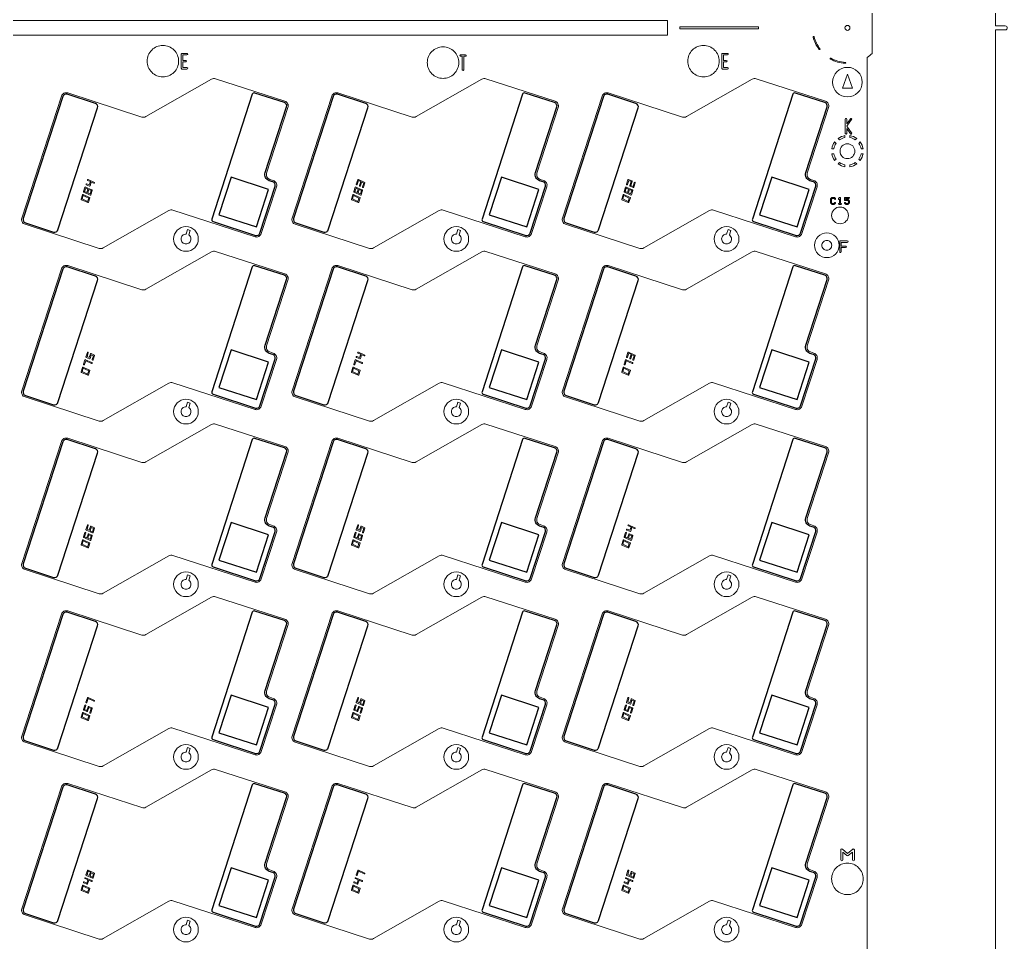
# Model space of a CAD drawing. Extents: x 2864 to 3941, y 2420 to 3182.
# Drawn here: x 3679.3 to 3779.4, y 2767.8 to 2861.3 of the extents above; entities that cross this region are included whole.
import ezdxf

# ---------------------------------------------------------------- set-up
doc = ezdxf.new("R2010")
doc.units = 0
doc.layers.get('0').update_dxf_attribs({"lineweight": 0})
for name, color, linetype in [('barcode', 1, 'Continuous'), ('susa-b', 2, 'Continuous'), ('susb-b', 3, 'Continuous')]:
    doc.layers.add(name, color=color, linetype=linetype)

msp = doc.modelspace()

# ---------------------------------------------------------------- linework, layer by layer
for p, q in [((3762.702, 2854.326), (3763.202, 2855.741)), ((3763.202, 2855.741), (3763.702, 2854.326)), ((3763.702, 2854.326), (3762.702, 2854.326)), ((3762.051, 2848.741), (3761.907, 2848.884)), ((3762.952, 2849.321), (3762.952, 2849.524)), ((3761.907, 2847.003), (3762.051, 2847.146)), ((3762.446, 2842.556), (3762.546, 2842.556))]:
    msp.add_line(p, q)
at = {"linetype": 'Continuous'}
for points in [[(3778.202, 2664.943), (3778.202, 2860.243), (3779.202, 2860.243, 1), (3779.202, 2860.643), (3778.202, 2860.643), (3778.202, 3063.443), (3778.202, 3080.243), (3779.202, 3080.243, 1), (3779.202, 3080.643), (3778.202, 3080.643), (3778.202, 3101.943), (3765.202, 3101.943), (3511.202, 3101.943), (3498.202, 3101.943), (3498.202, 3080.643), (3497.202, 3080.643, 1), (3497.202, 3080.243), (3498.202, 3080.243), (3498.202, 3063.443)], [(3511.202, 3063.443), (3765.202, 3063.443), (3765.202, 3060.693, 0.414215), (3763.952, 3059.443, 0.414215), (3765.202, 3058.193), (3765.202, 3053.437, -0.044688), (3765.702, 3053.034), (3765.702, 3047.853, -0.044688), (3765.202, 3047.45), (3765.202, 2863.437, -0.044688), (3765.702, 2863.034), (3765.702, 2857.853, -0.044688), (3765.202, 2857.45), (3765.202, 2673.437, -0.044688)], [(3760.412, 2858.33, -0.096875), (3759.821, 2859.537, 1), (3759.725, 2859.511)], [(3696.249, 2856.27, 1), (3696.249, 2856.42), (3695.827, 2856.42), (3695.827, 2856.99), (3696.125, 2856.99, 1), (3696.125, 2857.14), (3695.827, 2857.14), (3695.827, 2857.71), (3696.249, 2857.71, 1), (3696.249, 2857.86), (3695.752, 2857.86, 0.414241), (3695.677, 2857.785), (3695.677, 2857.065)], [(3751.049, 2856.27, 1), (3751.049, 2856.42), (3750.627, 2856.42), (3750.627, 2856.99), (3750.925, 2856.99, 1), (3750.925, 2857.14), (3750.627, 2857.14), (3750.627, 2857.71), (3751.049, 2857.71, 1), (3751.049, 2857.86), (3750.552, 2857.86, 0.414241), (3750.477, 2857.785), (3750.477, 2857.065)], [(3695.677, 2857.065), (3695.677, 2856.345, 0.414241), (3695.752, 2856.27), (3696.249, 2856.27)], [(3750.477, 2857.065), (3750.477, 2856.345, 0.414241), (3750.552, 2856.27), (3751.049, 2856.27)], [(3762.978, 2856.951, -0.109398), (3761.524, 2857.372, 1), (3761.476, 2857.284)], [(3763.138, 2850.712), (3763.138, 2851.192, 1), (3762.988, 2851.192), (3762.988, 2849.751, 1), (3763.138, 2849.751), (3763.138, 2850.231)], [(3763.621, 2849.794), (3763.154, 2850.471), (3763.621, 2851.149, 1), (3763.498, 2851.234), (3763.138, 2850.712)], [(3763.138, 2850.231), (3763.498, 2849.709, 1), (3763.621, 2849.794)], [(3762.261, 2849.238), (3762.404, 2849.094, -0.106991), (3762.952, 2849.321)], [(3763.452, 2849.524), (3763.452, 2849.321, -0.106992), (3763.999, 2849.094), (3764.142, 2849.238)], [(3764.496, 2848.884), (3764.352, 2848.741, -0.106991), (3764.579, 2848.193), (3764.782, 2848.193)], [(3761.621, 2848.193), (3761.824, 2848.193, -0.106992), (3762.051, 2848.741)], [(3762.051, 2847.146, -0.106993), (3761.824, 2847.693), (3761.621, 2847.693)], [(3764.782, 2847.693), (3764.579, 2847.693, -0.106992), (3764.352, 2847.146), (3764.496, 2847.003)], [(3762.952, 2846.363), (3762.952, 2846.566, -0.106992), (3762.404, 2846.793), (3762.261, 2846.649)], [(3764.142, 2846.649), (3763.999, 2846.793, -0.106991), (3763.452, 2846.566), (3763.452, 2846.363)], [(3762.546, 2842.556, 1), (3762.546, 2842.656), (3762.496, 2842.656), (3762.496, 2843.202, 0.669786), (3762.411, 2843.237), (3762.312, 2843.138, 1), (3762.382, 2843.067), (3762.396, 2843.081)], [(3762.396, 2843.081), (3762.396, 2842.656), (3762.347, 2842.656, 1), (3762.347, 2842.556), (3762.446, 2842.556)], [(3763.191, 2838.706, 1), (3763.191, 2838.856), (3762.496, 2838.856, 0.414241), (3762.421, 2838.781), (3762.421, 2838.26)], [(3762.421, 2838.26), (3762.421, 2837.738, 1), (3762.571, 2837.738), (3762.571, 2838.185), (3763.017, 2838.185, 1), (3763.017, 2838.335), (3762.571, 2838.335), (3762.571, 2838.706), (3763.191, 2838.706)], [(3763.913, 2776.129), (3763.913, 2777.123, 0.63678), (3763.748, 2777.199), (3763.217, 2776.756), (3762.685, 2777.199, 0.63678), (3762.521, 2777.123), (3762.521, 2776.129, 1), (3762.721, 2776.129), (3762.721, 2776.909)], [(3762.721, 2776.909), (3763.153, 2776.549, 0.362064), (3763.281, 2776.549), (3763.713, 2776.909)], [(3763.713, 2776.909), (3763.713, 2776.129, 1), (3763.913, 2776.129)]]:
    msp.add_lwpolyline(points, format="xyb", dxfattribs=at)
for points in [[(3744.955, 2859.693), (3744.955, 2861.193), (3634.833, 2861.193), (3634.833, 2859.693)], [(3754.202, 2860.343), (3754.202, 2860.543), (3746.202, 2860.543), (3746.202, 2860.343)], [(3686.217, 2844.097), (3686.107, 2843.761), (3685.878, 2843.863), (3685.987, 2844.199)], [(3686.538, 2843.954), (3686.428, 2843.617), (3686.199, 2843.72), (3686.308, 2844.056)], [(3713.617, 2844.097), (3713.507, 2843.761), (3713.278, 2843.863), (3713.387, 2844.199)], [(3713.938, 2843.954), (3713.828, 2843.617), (3713.599, 2843.72), (3713.708, 2844.056)], [(3741.017, 2844.097), (3740.907, 2843.761), (3740.678, 2843.863), (3740.787, 2844.199)], [(3741.338, 2843.954), (3741.228, 2843.617), (3740.999, 2843.72), (3741.108, 2844.056)], [(3686.29, 2843.193), (3686.181, 2842.857), (3685.911, 2842.977), (3685.631, 2843.102), (3685.74, 2843.439), (3686.01, 2843.318)], [(3713.69, 2843.193), (3713.581, 2842.857), (3713.311, 2842.977), (3713.031, 2843.102), (3713.14, 2843.439), (3713.41, 2843.318)], [(3741.09, 2843.193), (3740.981, 2842.857), (3740.711, 2842.977), (3740.431, 2843.102), (3740.54, 2843.439), (3740.81, 2843.318)], [(3686.29, 2825.693), (3686.181, 2825.357), (3685.911, 2825.477), (3685.631, 2825.602), (3685.74, 2825.939), (3686.01, 2825.818)], [(3713.69, 2825.693), (3713.581, 2825.357), (3713.311, 2825.477), (3713.031, 2825.602), (3713.14, 2825.939), (3713.41, 2825.818)], [(3741.09, 2825.693), (3740.981, 2825.357), (3740.711, 2825.477), (3740.431, 2825.602), (3740.54, 2825.939), (3740.81, 2825.818)], [(3686.785, 2809.715), (3686.675, 2809.378), (3686.446, 2809.481), (3686.556, 2809.817)], [(3686.538, 2808.954), (3686.428, 2808.617), (3686.199, 2808.72), (3686.308, 2809.056)], [(3713.938, 2808.954), (3713.828, 2808.617), (3713.599, 2808.72), (3713.708, 2809.056)], [(3741.338, 2808.954), (3741.228, 2808.617), (3740.999, 2808.72), (3741.108, 2809.056)], [(3686.29, 2808.193), (3686.181, 2807.857), (3685.911, 2807.977), (3685.631, 2808.102), (3685.74, 2808.439), (3686.01, 2808.318)], [(3713.69, 2808.193), (3713.581, 2807.857), (3713.311, 2807.977), (3713.031, 2808.102), (3713.14, 2808.439), (3713.41, 2808.318)], [(3741.09, 2808.193), (3740.981, 2807.857), (3740.711, 2807.977), (3740.431, 2808.102), (3740.54, 2808.439), (3740.81, 2808.318)], [(3714.185, 2792.215), (3714.075, 2791.878), (3713.846, 2791.981), (3713.956, 2792.317)], [(3686.29, 2790.693), (3686.181, 2790.357), (3685.911, 2790.477), (3685.631, 2790.602), (3685.74, 2790.939), (3686.01, 2790.818)], [(3713.69, 2790.693), (3713.581, 2790.357), (3713.311, 2790.477), (3713.031, 2790.602), (3713.14, 2790.939), (3713.41, 2790.818)], [(3741.09, 2790.693), (3740.981, 2790.357), (3740.711, 2790.477), (3740.431, 2790.602), (3740.54, 2790.939), (3740.81, 2790.818)], [(3686.464, 2774.858), (3686.355, 2774.522), (3686.125, 2774.624), (3686.235, 2774.96)], [(3686.785, 2774.715), (3686.675, 2774.378), (3686.446, 2774.481), (3686.556, 2774.817)], [(3741.585, 2774.715), (3741.475, 2774.378), (3741.246, 2774.481), (3741.356, 2774.817)], [(3686.29, 2773.193), (3686.181, 2772.857), (3685.911, 2772.977), (3685.631, 2773.102), (3685.74, 2773.439), (3686.01, 2773.318)], [(3713.69, 2773.193), (3713.581, 2772.857), (3713.311, 2772.977), (3713.031, 2773.102), (3713.14, 2773.439), (3713.41, 2773.318)], [(3741.09, 2773.193), (3740.981, 2772.857), (3740.711, 2772.977), (3740.431, 2773.102), (3740.54, 2773.439), (3740.81, 2773.318)]]:
    msp.add_lwpolyline(points, close=True, dxfattribs=at)
for points in [[(3763.452, 2860.443, 0.414222), (3763.202, 2860.693, 0.414222), (3762.952, 2860.443, 0.414222), (3763.202, 2860.193, 0.414222)], [(3695.41, 2857.07, 0.414215), (3693.81, 2858.67, 0.414215), (3692.21, 2857.07, 0.414215), (3693.81, 2855.47, 0.414215)], [(3723.81, 2856.922, 0.414214), (3722.21, 2858.522, 0.414214), (3720.61, 2856.922, 0.414214), (3722.21, 2855.323, 0.414214)], [(3750.21, 2857.07, 0.414215), (3748.61, 2858.67, 0.414215), (3747.01, 2857.07, 0.414215), (3748.61, 2855.47, 0.414215)], [(3724.488, 2857.562, 1), (3724.488, 2857.712), (3724.24, 2857.712), (3723.992, 2857.712, 1), (3723.992, 2857.562), (3724.165, 2857.562), (3724.165, 2856.197, 1), (3724.315, 2856.197), (3724.315, 2857.562)], [(3764.702, 2854.943, 0.414215), (3763.202, 2856.443, 0.414215), (3761.702, 2854.943, 0.414215), (3763.202, 2853.443, 0.414215)], [(3706.49, 2852.38, 0.41422), (3706.168, 2853.01), (3699.148, 2855.292, 0.211093), (3698.746, 2855.25), (3692.079, 2851.451, -0.211093), (3691.677, 2851.41), (3684.161, 2853.852, 0.41422), (3683.531, 2853.531), (3679.514, 2841.168, 0.414215), (3679.835, 2840.538), (3687.351, 2838.095, 0.211093), (3687.753, 2838.137), (3694.42, 2841.936, -0.211091), (3694.822, 2841.977), (3703.151, 2839.27, 0.414218), (3703.781, 2839.591), (3705.326, 2844.347, 0.414217), (3705.005, 2844.977), (3704.647, 2845.093, -0.414216), (3704.326, 2845.723)], [(3733.89, 2852.38, 0.41422), (3733.568, 2853.01), (3726.548, 2855.292, 0.211093), (3726.146, 2855.25), (3719.479, 2851.451, -0.211093), (3719.077, 2851.41), (3711.561, 2853.852, 0.41422), (3710.931, 2853.531), (3706.914, 2841.168, 0.414215), (3707.235, 2840.538), (3714.751, 2838.095, 0.211093), (3715.153, 2838.137), (3721.82, 2841.936, -0.211091), (3722.222, 2841.977), (3730.551, 2839.27, 0.414218), (3731.181, 2839.591), (3732.726, 2844.347, 0.414217), (3732.405, 2844.977), (3732.047, 2845.093, -0.414216), (3731.726, 2845.723)], [(3761.29, 2852.38, 0.41422), (3760.968, 2853.01), (3753.948, 2855.292, 0.211093), (3753.546, 2855.25), (3746.879, 2851.451, -0.211093), (3746.477, 2851.41), (3738.961, 2853.852, 0.41422), (3738.331, 2853.531), (3734.314, 2841.168, 0.414215), (3734.635, 2840.538), (3742.151, 2838.095, 0.211093), (3742.553, 2838.137), (3749.22, 2841.936, -0.211091), (3749.622, 2841.977), (3757.951, 2839.27, 0.414218), (3758.581, 2839.591), (3760.126, 2844.347, 0.414217), (3759.805, 2844.977), (3759.447, 2845.093, -0.414216), (3759.126, 2845.723)], [(3763.952, 2847.943, 0.414216), (3763.202, 2848.693, 0.414216), (3762.452, 2847.943, 0.414216), (3763.202, 2847.193, 0.414216)], [(3686.867, 2844.788), (3686.225, 2845.074, 1), (3686.184, 2844.983), (3686.464, 2844.858), (3686.355, 2844.522), (3686.084, 2844.642, 1), (3686.044, 2844.551), (3686.365, 2844.408, 0.447551), (3686.433, 2844.438), (3686.556, 2844.817), (3686.826, 2844.696, 1)], [(3714.294, 2844.726, 0.385532), (3714.267, 2844.788), (3713.625, 2845.074, 0.447551), (3713.557, 2845.044), (3713.416, 2844.612, 1), (3713.511, 2844.581), (3713.635, 2844.96), (3713.864, 2844.858), (3713.737, 2844.469, 1), (3713.832, 2844.438), (3713.956, 2844.817), (3714.185, 2844.715), (3714.058, 2844.325, 1), (3714.153, 2844.294)], [(3741.694, 2844.727, 1), (3741.599, 2844.757), (3741.475, 2844.378), (3741.246, 2844.481), (3741.373, 2844.87, 0.385532), (3741.346, 2844.931), (3741.025, 2845.074, 0.447551), (3740.957, 2845.044), (3740.816, 2844.612, 1), (3740.911, 2844.581), (3741.035, 2844.96), (3741.264, 2844.858), (3741.137, 2844.469, 0.385532), (3741.165, 2844.408), (3741.485, 2844.264, 0.447551), (3741.554, 2844.295)], [(3686.646, 2843.965, 0.385532), (3686.619, 2844.027), (3685.977, 2844.313, 0.447551), (3685.909, 2844.283), (3685.769, 2843.851, 0.385532), (3685.796, 2843.79), (3686.438, 2843.503, 0.447551), (3686.506, 2843.534)], [(3714.046, 2843.965, 0.385532), (3714.019, 2844.027), (3713.377, 2844.313, 0.447551), (3713.309, 2844.283), (3713.169, 2843.851, 0.385532), (3713.196, 2843.79), (3713.838, 2843.503, 0.447551), (3713.906, 2843.534)], [(3741.446, 2843.965, 0.385532), (3741.419, 2844.027), (3740.777, 2844.313, 0.447551), (3740.709, 2844.283), (3740.569, 2843.851, 0.385532), (3740.596, 2843.79), (3741.238, 2843.503, 0.447551), (3741.306, 2843.534)], [(3686.399, 2843.205, 0.385532), (3686.372, 2843.266), (3685.73, 2843.553, 0.447551), (3685.662, 2843.522), (3685.522, 2843.091, 0.385532), (3685.549, 2843.029), (3686.191, 2842.743, 0.447551), (3686.259, 2842.773)], [(3713.799, 2843.205, 0.385532), (3713.772, 2843.266), (3713.13, 2843.553, 0.447551), (3713.062, 2843.522), (3712.922, 2843.091, 0.385532), (3712.949, 2843.029), (3713.591, 2842.743, 0.447551), (3713.659, 2842.773)], [(3741.199, 2843.205, 0.385532), (3741.172, 2843.266), (3740.53, 2843.553, 0.447551), (3740.462, 2843.522), (3740.322, 2843.091, 0.385532), (3740.349, 2843.029), (3740.991, 2842.743, 0.447551), (3741.059, 2842.773)], [(3761.98, 2842.67, 1), (3761.91, 2842.74), (3761.825, 2842.656), (3761.668, 2842.656), (3761.598, 2842.726), (3761.598, 2843.082), (3761.668, 2843.152), (3761.825, 2843.152), (3761.91, 2843.067, 1), (3761.98, 2843.138), (3761.881, 2843.237, 0.200121), (3761.846, 2843.252), (3761.647, 2843.252, 0.200121), (3761.611, 2843.237), (3761.512, 2843.138, 0.200121), (3761.498, 2843.102), (3761.498, 2842.705, 0.200121), (3761.512, 2842.67), (3761.611, 2842.571, 0.200121), (3761.647, 2842.556), (3761.846, 2842.556, 0.200121), (3761.881, 2842.571)], [(3763.395, 2842.705), (3763.395, 2842.904, 0.200121), (3763.38, 2842.939), (3763.281, 2843.038, 0.200121), (3763.246, 2843.053), (3762.998, 2843.053), (3762.998, 2843.152), (3763.345, 2843.152, 1), (3763.345, 2843.252), (3762.948, 2843.252, 0.414253), (3762.898, 2843.202), (3762.898, 2843.003, 0.414253), (3762.948, 2842.953), (3763.225, 2842.953), (3763.295, 2842.883), (3763.295, 2842.726), (3763.225, 2842.656), (3763.068, 2842.656), (3762.983, 2842.74, 1), (3762.912, 2842.67), (3763.011, 2842.571, 0.200121), (3763.047, 2842.556), (3763.246, 2842.556, 0.200121), (3763.281, 2842.571), (3763.38, 2842.67, 0.200121)], [(3763.302, 2841.439, 0.414215), (3762.452, 2842.289, 0.414215), (3761.602, 2841.439, 0.414215), (3762.452, 2840.589, 0.414215)], [(3697.402, 2839.051, 0.414215), (3696.152, 2840.301, 0.414215), (3694.902, 2839.051, 0.414215), (3696.152, 2837.801, 0.414215)], [(3696.652, 2839.051, -0.414217), (3696.152, 2838.551, -0.414217), (3695.652, 2839.051, -0.414217), (3696.152, 2839.551, -0.002897), (3696.157, 2839.551), (3696.303, 2840.002), (3696.588, 2839.909), (3696.442, 2839.458, -0.242589)], [(3724.802, 2839.051, 0.414215), (3723.552, 2840.301, 0.414215), (3722.302, 2839.051, 0.414215), (3723.552, 2837.801, 0.414215)], [(3724.052, 2839.051, -0.414217), (3723.552, 2838.551, -0.414217), (3723.052, 2839.051, -0.414217), (3723.552, 2839.551, -0.002897), (3723.557, 2839.551), (3723.703, 2840.002), (3723.988, 2839.909), (3723.842, 2839.458, -0.242589)], [(3752.202, 2839.051, 0.414215), (3750.952, 2840.301, 0.414215), (3749.702, 2839.051, 0.414215), (3750.952, 2837.801, 0.414215)], [(3751.452, 2839.051, -0.414217), (3750.952, 2838.551, -0.414217), (3750.452, 2839.051, -0.414217), (3750.952, 2839.551, -0.002897), (3750.957, 2839.551), (3751.103, 2840.002), (3751.388, 2839.909), (3751.242, 2839.458, -0.242589)], [(3762.363, 2838.409, 0.414215), (3761.113, 2839.659, 0.414215), (3759.863, 2838.409, 0.414215), (3761.113, 2837.159, 0.414215)], [(3761.613, 2838.409, -0.414217), (3761.113, 2837.909, -0.414217), (3760.613, 2838.409, -0.414217), (3761.113, 2838.909, -0.414217)], [(3706.49, 2834.88, 0.41422), (3706.168, 2835.51), (3699.148, 2837.792, 0.211093), (3698.746, 2837.75), (3692.079, 2833.951, -0.211093), (3691.677, 2833.91), (3684.161, 2836.352, 0.41422), (3683.531, 2836.031), (3679.514, 2823.668, 0.414215), (3679.835, 2823.038), (3687.351, 2820.595, 0.211093), (3687.753, 2820.637), (3694.42, 2824.436, -0.211091), (3694.822, 2824.477), (3703.151, 2821.77, 0.414218), (3703.781, 2822.091), (3705.326, 2826.847, 0.414217), (3705.005, 2827.477), (3704.647, 2827.593, -0.414216), (3704.326, 2828.223)], [(3733.89, 2834.88, 0.41422), (3733.568, 2835.51), (3726.548, 2837.792, 0.211093), (3726.146, 2837.75), (3719.479, 2833.951, -0.211093), (3719.077, 2833.91), (3711.561, 2836.352, 0.41422), (3710.931, 2836.031), (3706.914, 2823.668, 0.414215), (3707.235, 2823.038), (3714.751, 2820.595, 0.211093), (3715.153, 2820.637), (3721.82, 2824.436, -0.211091), (3722.222, 2824.477), (3730.551, 2821.77, 0.414218), (3731.181, 2822.091), (3732.726, 2826.847, 0.414217), (3732.405, 2827.477), (3732.047, 2827.593, -0.414216), (3731.726, 2828.223)], [(3761.29, 2834.88, 0.41422), (3760.968, 2835.51), (3753.948, 2837.792, 0.211093), (3753.546, 2837.75), (3746.879, 2833.951, -0.211093), (3746.477, 2833.91), (3738.961, 2836.352, 0.41422), (3738.331, 2836.031), (3734.314, 2823.668, 0.414215), (3734.635, 2823.038), (3742.151, 2820.595, 0.211093), (3742.553, 2820.637), (3749.22, 2824.436, -0.211091), (3749.622, 2824.477), (3757.951, 2821.77, 0.414218), (3758.581, 2822.091), (3760.126, 2826.847, 0.414217), (3759.805, 2827.477), (3759.447, 2827.593, -0.414216), (3759.126, 2828.223)], [(3686.894, 2827.226, 0.385532), (3686.867, 2827.288), (3686.546, 2827.431, 0.447551), (3686.478, 2827.4), (3686.355, 2827.022), (3686.125, 2827.124), (3686.252, 2827.513, 1), (3686.157, 2827.544), (3686.016, 2827.112, 0.385532), (3686.044, 2827.051), (3686.365, 2826.908, 0.447551), (3686.433, 2826.938), (3686.556, 2827.317), (3686.785, 2827.215), (3686.658, 2826.825, 1), (3686.753, 2826.794)], [(3714.267, 2827.288), (3713.625, 2827.574, 1), (3713.584, 2827.483), (3713.864, 2827.358), (3713.755, 2827.022), (3713.484, 2827.142, 1), (3713.444, 2827.051), (3713.765, 2826.908, 0.447551), (3713.833, 2826.938), (3713.956, 2827.317), (3714.226, 2827.196, 1)], [(3741.694, 2827.226, 0.385532), (3741.667, 2827.288), (3741.025, 2827.574, 0.447551), (3740.957, 2827.544), (3740.816, 2827.112, 1), (3740.911, 2827.081), (3741.035, 2827.46), (3741.264, 2827.358), (3741.137, 2826.969, 1), (3741.232, 2826.938), (3741.356, 2827.317), (3741.585, 2827.215), (3741.458, 2826.825, 1), (3741.553, 2826.794)], [(3686.399, 2825.705, 0.385532), (3686.372, 2825.766), (3685.73, 2826.053, 0.447551), (3685.662, 2826.022), (3685.522, 2825.591, 0.385532), (3685.549, 2825.529), (3686.191, 2825.243, 0.447551), (3686.259, 2825.273)], [(3686.619, 2826.527), (3685.977, 2826.813, 0.447551), (3685.909, 2826.783), (3685.769, 2826.351, 1), (3685.864, 2826.32), (3685.987, 2826.699), (3686.579, 2826.435, 1)], [(3713.799, 2825.705, 0.385532), (3713.772, 2825.766), (3713.13, 2826.053, 0.447551), (3713.062, 2826.022), (3712.922, 2825.591, 0.385532), (3712.949, 2825.529), (3713.591, 2825.243, 0.447551), (3713.659, 2825.273)], [(3714.019, 2826.527), (3713.377, 2826.813, 0.447551), (3713.309, 2826.783), (3713.169, 2826.351, 1), (3713.264, 2826.32), (3713.387, 2826.699), (3713.979, 2826.435, 1)], [(3741.199, 2825.705, 0.385532), (3741.172, 2825.766), (3740.53, 2826.053, 0.447551), (3740.462, 2826.022), (3740.322, 2825.591, 0.385532), (3740.349, 2825.529), (3740.991, 2825.243, 0.447551), (3741.059, 2825.273)], [(3741.419, 2826.527), (3740.777, 2826.813, 0.447551), (3740.709, 2826.783), (3740.569, 2826.351, 1), (3740.664, 2826.32), (3740.787, 2826.699), (3741.379, 2826.435, 1)], [(3697.402, 2821.551, 0.414215), (3696.152, 2822.801, 0.414215), (3694.902, 2821.551, 0.414215), (3696.152, 2820.301, 0.414215)], [(3696.652, 2821.551, -0.414217), (3696.152, 2821.051, -0.414217), (3695.652, 2821.551, -0.414217), (3696.152, 2822.051, -0.002897), (3696.157, 2822.051), (3696.303, 2822.502), (3696.588, 2822.409), (3696.442, 2821.958, -0.242589)], [(3724.802, 2821.551, 0.414215), (3723.552, 2822.801, 0.414215), (3722.302, 2821.551, 0.414215), (3723.552, 2820.301, 0.414215)], [(3724.052, 2821.551, -0.414217), (3723.552, 2821.051, -0.414217), (3723.052, 2821.551, -0.414217), (3723.552, 2822.051, -0.002897), (3723.557, 2822.051), (3723.703, 2822.502), (3723.988, 2822.409), (3723.842, 2821.958, -0.242589)], [(3752.202, 2821.551, 0.414215), (3750.952, 2822.801, 0.414215), (3749.702, 2821.551, 0.414215), (3750.952, 2820.301, 0.414215)], [(3751.452, 2821.551, -0.414217), (3750.952, 2821.051, -0.414217), (3750.452, 2821.551, -0.414217), (3750.952, 2822.051, -0.002897), (3750.957, 2822.051), (3751.103, 2822.502), (3751.388, 2822.409), (3751.242, 2821.958, -0.242589)], [(3706.49, 2817.38, 0.41422), (3706.168, 2818.01), (3699.148, 2820.292, 0.211093), (3698.746, 2820.25), (3692.079, 2816.451, -0.211093), (3691.677, 2816.41), (3684.161, 2818.852, 0.41422), (3683.531, 2818.531), (3679.514, 2806.168, 0.414215), (3679.835, 2805.538), (3687.351, 2803.095, 0.211093), (3687.753, 2803.137), (3694.42, 2806.936, -0.211091), (3694.822, 2806.977), (3703.151, 2804.27, 0.414218), (3703.781, 2804.591), (3705.326, 2809.347, 0.414217), (3705.005, 2809.977), (3704.647, 2810.093, -0.414216), (3704.326, 2810.723)], [(3733.89, 2817.38, 0.41422), (3733.568, 2818.01), (3726.548, 2820.292, 0.211093), (3726.146, 2820.25), (3719.479, 2816.451, -0.211093), (3719.077, 2816.41), (3711.561, 2818.852, 0.41422), (3710.931, 2818.531), (3706.914, 2806.168, 0.414215), (3707.235, 2805.538), (3714.751, 2803.095, 0.211093), (3715.153, 2803.137), (3721.82, 2806.936, -0.211091), (3722.222, 2806.977), (3730.551, 2804.27, 0.414218), (3731.181, 2804.591), (3732.726, 2809.347, 0.414217), (3732.405, 2809.977), (3732.047, 2810.093, -0.414216), (3731.726, 2810.723)], [(3761.29, 2817.38, 0.41422), (3760.968, 2818.01), (3753.948, 2820.292, 0.211093), (3753.546, 2820.25), (3746.879, 2816.451, -0.211093), (3746.477, 2816.41), (3738.961, 2818.852, 0.41422), (3738.331, 2818.531), (3734.314, 2806.168, 0.414215), (3734.635, 2805.538), (3742.151, 2803.095, 0.211093), (3742.553, 2803.137), (3749.22, 2806.936, -0.211091), (3749.622, 2806.977), (3757.951, 2804.27, 0.414218), (3758.581, 2804.591), (3760.126, 2809.347, 0.414217), (3759.805, 2809.977), (3759.447, 2810.093, -0.414216), (3759.126, 2810.723)], [(3686.894, 2809.726, 0.385532), (3686.867, 2809.788), (3686.546, 2809.931, 0.447551), (3686.478, 2809.9), (3686.355, 2809.522), (3686.125, 2809.624), (3686.252, 2810.013, 1), (3686.157, 2810.044), (3686.016, 2809.612, 0.385532), (3686.044, 2809.551), (3686.685, 2809.264, 0.447551), (3686.754, 2809.295)], [(3714.294, 2809.726, 0.385532), (3714.267, 2809.788), (3713.946, 2809.931, 0.447551), (3713.878, 2809.9), (3713.755, 2809.522), (3713.525, 2809.624), (3713.652, 2810.013, 1), (3713.557, 2810.044), (3713.416, 2809.612, 0.385532), (3713.444, 2809.551), (3713.765, 2809.408, 0.447551), (3713.833, 2809.438), (3713.956, 2809.817), (3714.185, 2809.715), (3714.058, 2809.325, 1), (3714.153, 2809.294)], [(3741.667, 2809.788), (3741.025, 2810.074, 1), (3740.984, 2809.983), (3741.264, 2809.858), (3741.155, 2809.522), (3740.884, 2809.642, 1), (3740.844, 2809.551), (3741.165, 2809.408, 0.447551), (3741.233, 2809.438), (3741.356, 2809.817), (3741.626, 2809.696, 1)], [(3686.646, 2808.965, 0.385532), (3686.619, 2809.027), (3686.298, 2809.17, 0.447551), (3686.23, 2809.14), (3686.107, 2808.761), (3685.878, 2808.863), (3686.005, 2809.252, 1), (3685.91, 2809.283), (3685.769, 2808.851, 0.385532), (3685.796, 2808.79), (3686.438, 2808.503, 0.447551), (3686.506, 2808.534)], [(3714.046, 2808.965, 0.385532), (3714.019, 2809.027), (3713.698, 2809.17, 0.447551), (3713.63, 2809.14), (3713.507, 2808.761), (3713.278, 2808.863), (3713.405, 2809.252, 1), (3713.31, 2809.283), (3713.169, 2808.851, 0.385532), (3713.196, 2808.79), (3713.838, 2808.503, 0.447551), (3713.906, 2808.534)], [(3741.446, 2808.965, 0.385532), (3741.419, 2809.027), (3741.098, 2809.17, 0.447551), (3741.03, 2809.14), (3740.907, 2808.761), (3740.678, 2808.863), (3740.805, 2809.252, 1), (3740.71, 2809.283), (3740.569, 2808.851, 0.385532), (3740.596, 2808.79), (3741.238, 2808.503, 0.447551), (3741.306, 2808.534)], [(3686.399, 2808.205, 0.385532), (3686.372, 2808.266), (3685.73, 2808.553, 0.447551), (3685.662, 2808.522), (3685.522, 2808.091, 0.385532), (3685.549, 2808.029), (3686.191, 2807.743, 0.447551), (3686.259, 2807.773)], [(3713.799, 2808.205, 0.385532), (3713.772, 2808.266), (3713.13, 2808.553, 0.447551), (3713.062, 2808.522), (3712.922, 2808.091, 0.385532), (3712.949, 2808.029), (3713.591, 2807.743, 0.447551), (3713.659, 2807.773)], [(3741.199, 2808.205, 0.385532), (3741.172, 2808.266), (3740.53, 2808.553, 0.447551), (3740.462, 2808.522), (3740.322, 2808.091, 0.385532), (3740.349, 2808.029), (3740.991, 2807.743, 0.447551), (3741.059, 2807.773)], [(3697.402, 2804.051, 0.414215), (3696.152, 2805.301, 0.414215), (3694.902, 2804.051, 0.414215), (3696.152, 2802.801, 0.414215)], [(3696.652, 2804.051, -0.414217), (3696.152, 2803.551, -0.414217), (3695.652, 2804.051, -0.414217), (3696.152, 2804.551, -0.002897), (3696.157, 2804.551), (3696.303, 2805.002), (3696.588, 2804.909), (3696.442, 2804.458, -0.242589)], [(3724.802, 2804.051, 0.414215), (3723.552, 2805.301, 0.414215), (3722.302, 2804.051, 0.414215), (3723.552, 2802.801, 0.414215)], [(3724.052, 2804.051, -0.414217), (3723.552, 2803.551, -0.414217), (3723.052, 2804.051, -0.414217), (3723.552, 2804.551, -0.002897), (3723.557, 2804.551), (3723.703, 2805.002), (3723.988, 2804.909), (3723.842, 2804.458, -0.242589)], [(3752.202, 2804.051, 0.414215), (3750.952, 2805.301, 0.414215), (3749.702, 2804.051, 0.414215), (3750.952, 2802.801, 0.414215)], [(3751.452, 2804.051, -0.414217), (3750.952, 2803.551, -0.414217), (3750.452, 2804.051, -0.414217), (3750.952, 2804.551, -0.002897), (3750.957, 2804.551), (3751.103, 2805.002), (3751.388, 2804.909), (3751.242, 2804.458, -0.242589)], [(3706.49, 2799.88, 0.41422), (3706.168, 2800.51), (3699.148, 2802.792, 0.211093), (3698.746, 2802.75), (3692.079, 2798.951, -0.211093), (3691.677, 2798.91), (3684.161, 2801.352, 0.41422), (3683.531, 2801.031), (3679.514, 2788.668, 0.414215), (3679.835, 2788.038), (3687.351, 2785.595, 0.211093), (3687.753, 2785.637), (3694.42, 2789.436, -0.211091), (3694.822, 2789.477), (3703.151, 2786.77, 0.414218), (3703.781, 2787.091), (3705.326, 2791.847, 0.414217), (3705.005, 2792.477), (3704.647, 2792.593, -0.414216), (3704.326, 2793.223)], [(3733.89, 2799.88, 0.41422), (3733.568, 2800.51), (3726.548, 2802.792, 0.211093), (3726.146, 2802.75), (3719.479, 2798.951, -0.211093), (3719.077, 2798.91), (3711.561, 2801.352, 0.41422), (3710.931, 2801.031), (3706.914, 2788.668, 0.414215), (3707.235, 2788.038), (3714.751, 2785.595, 0.211093), (3715.153, 2785.637), (3721.82, 2789.436, -0.211091), (3722.222, 2789.477), (3730.551, 2786.77, 0.414218), (3731.181, 2787.091), (3732.726, 2791.847, 0.414217), (3732.405, 2792.477), (3732.047, 2792.593, -0.414216), (3731.726, 2793.223)], [(3761.29, 2799.88, 0.41422), (3760.968, 2800.51), (3753.948, 2802.792, 0.211093), (3753.546, 2802.75), (3746.879, 2798.951, -0.211093), (3746.477, 2798.91), (3738.961, 2801.352, 0.41422), (3738.331, 2801.031), (3734.314, 2788.668, 0.414215), (3734.635, 2788.038), (3742.151, 2785.595, 0.211093), (3742.553, 2785.637), (3749.22, 2789.436, -0.211091), (3749.622, 2789.477), (3757.951, 2786.77, 0.414218), (3758.581, 2787.091), (3760.126, 2791.847, 0.414217), (3759.805, 2792.477), (3759.447, 2792.593, -0.414216), (3759.126, 2793.223)], [(3686.646, 2791.465, 0.385532), (3686.619, 2791.527), (3686.298, 2791.67, 0.447551), (3686.23, 2791.64), (3686.107, 2791.261), (3685.878, 2791.363), (3686.005, 2791.752, 1), (3685.91, 2791.783), (3685.769, 2791.351, 0.385532), (3685.796, 2791.29), (3686.117, 2791.147, 0.447551), (3686.185, 2791.177), (3686.308, 2791.556), (3686.538, 2791.454), (3686.411, 2791.065, 1), (3686.506, 2791.034)], [(3686.867, 2792.288), (3686.225, 2792.574, 0.447551), (3686.157, 2792.544), (3686.016, 2792.112, 1), (3686.111, 2792.081), (3686.235, 2792.46), (3686.826, 2792.196, 1)], [(3714.046, 2791.465, 0.385532), (3714.019, 2791.527), (3713.698, 2791.67, 0.447551), (3713.63, 2791.64), (3713.507, 2791.261), (3713.278, 2791.363), (3713.405, 2791.752, 1), (3713.31, 2791.783), (3713.169, 2791.351, 0.385532), (3713.196, 2791.29), (3713.517, 2791.147, 0.447551), (3713.585, 2791.177), (3713.708, 2791.556), (3713.938, 2791.454), (3713.811, 2791.065, 1), (3713.906, 2791.034)], [(3714.294, 2792.226, 0.385532), (3714.267, 2792.288), (3713.946, 2792.431, 0.447551), (3713.878, 2792.4), (3713.755, 2792.022), (3713.525, 2792.124), (3713.652, 2792.513, 1), (3713.557, 2792.544), (3713.416, 2792.112, 0.385532), (3713.444, 2792.051), (3714.085, 2791.764, 0.447551), (3714.154, 2791.795)], [(3741.446, 2791.465, 0.385532), (3741.419, 2791.527), (3741.098, 2791.67, 0.447551), (3741.03, 2791.64), (3740.907, 2791.261), (3740.678, 2791.363), (3740.805, 2791.752, 1), (3740.71, 2791.783), (3740.569, 2791.351, 0.385532), (3740.596, 2791.29), (3740.917, 2791.147, 0.447551), (3740.985, 2791.177), (3741.108, 2791.556), (3741.338, 2791.454), (3741.211, 2791.065, 1), (3741.306, 2791.034)], [(3741.694, 2792.226, 0.385532), (3741.667, 2792.288), (3741.346, 2792.431, 0.447551), (3741.278, 2792.4), (3741.155, 2792.022), (3740.925, 2792.124), (3741.052, 2792.513, 1), (3740.957, 2792.544), (3740.816, 2792.112, 0.385532), (3740.844, 2792.051), (3741.165, 2791.908, 0.447551), (3741.233, 2791.938), (3741.356, 2792.317), (3741.585, 2792.215), (3741.458, 2791.825, 1), (3741.553, 2791.794)], [(3686.399, 2790.705, 0.385532), (3686.372, 2790.766), (3685.73, 2791.053, 0.447551), (3685.662, 2791.022), (3685.522, 2790.591, 0.385532), (3685.549, 2790.529), (3686.191, 2790.243, 0.447551), (3686.259, 2790.273)], [(3713.799, 2790.705, 0.385532), (3713.772, 2790.766), (3713.13, 2791.053, 0.447551), (3713.062, 2791.022), (3712.922, 2790.591, 0.385532), (3712.949, 2790.529), (3713.591, 2790.243, 0.447551), (3713.659, 2790.273)], [(3741.199, 2790.705, 0.385532), (3741.172, 2790.766), (3740.53, 2791.053, 0.447551), (3740.462, 2791.022), (3740.322, 2790.591, 0.385532), (3740.349, 2790.529), (3740.991, 2790.243, 0.447551), (3741.059, 2790.273)], [(3697.402, 2786.551, 0.414215), (3696.152, 2787.801, 0.414215), (3694.902, 2786.551, 0.414215), (3696.152, 2785.301, 0.414215)], [(3724.802, 2786.551, 0.414215), (3723.552, 2787.801, 0.414215), (3722.302, 2786.551, 0.414215), (3723.552, 2785.301, 0.414215)], [(3752.202, 2786.551, 0.414215), (3750.952, 2787.801, 0.414215), (3749.702, 2786.551, 0.414215), (3750.952, 2785.301, 0.414215)], [(3696.652, 2786.551, -0.414217), (3696.152, 2786.051, -0.414217), (3695.652, 2786.551, -0.414217), (3696.152, 2787.051, -0.002897), (3696.157, 2787.051), (3696.303, 2787.502), (3696.588, 2787.409), (3696.442, 2786.958, -0.242589)], [(3724.052, 2786.551, -0.414217), (3723.552, 2786.051, -0.414217), (3723.052, 2786.551, -0.414217), (3723.552, 2787.051, -0.002897), (3723.557, 2787.051), (3723.703, 2787.502), (3723.988, 2787.409), (3723.842, 2786.958, -0.242589)], [(3751.452, 2786.551, -0.414217), (3750.952, 2786.051, -0.414217), (3750.452, 2786.551, -0.414217), (3750.952, 2787.051, -0.002897), (3750.957, 2787.051), (3751.103, 2787.502), (3751.388, 2787.409), (3751.242, 2786.958, -0.242589)], [(3706.49, 2782.38, 0.41422), (3706.168, 2783.01), (3699.148, 2785.292, 0.211093), (3698.746, 2785.25), (3692.079, 2781.451, -0.211093), (3691.677, 2781.41), (3684.161, 2783.852, 0.41422), (3683.531, 2783.531), (3679.514, 2771.168, 0.414215), (3679.835, 2770.538), (3687.351, 2768.095, 0.211093), (3687.753, 2768.137), (3694.42, 2771.936, -0.211091), (3694.822, 2771.977), (3703.151, 2769.27, 0.414218), (3703.781, 2769.591), (3705.326, 2774.347, 0.414217), (3705.005, 2774.977), (3704.647, 2775.093, -0.414216), (3704.326, 2775.723)], [(3733.89, 2782.38, 0.41422), (3733.568, 2783.01), (3726.548, 2785.292, 0.211093), (3726.146, 2785.25), (3719.479, 2781.451, -0.211093), (3719.077, 2781.41), (3711.561, 2783.852, 0.41422), (3710.931, 2783.531), (3706.914, 2771.168, 0.414215), (3707.235, 2770.538), (3714.751, 2768.095, 0.211093), (3715.153, 2768.137), (3721.82, 2771.936, -0.211091), (3722.222, 2771.977), (3730.551, 2769.27, 0.414218), (3731.181, 2769.591), (3732.726, 2774.347, 0.414217), (3732.405, 2774.977), (3732.047, 2775.093, -0.414216), (3731.726, 2775.723)], [(3761.29, 2782.38, 0.41422), (3760.968, 2783.01), (3753.948, 2785.292, 0.211093), (3753.546, 2785.25), (3746.879, 2781.451, -0.211093), (3746.477, 2781.41), (3738.961, 2783.852, 0.41422), (3738.331, 2783.531), (3734.314, 2771.168, 0.414215), (3734.635, 2770.538), (3742.151, 2768.095, 0.211093), (3742.553, 2768.137), (3749.22, 2771.936, -0.211091), (3749.622, 2771.977), (3757.951, 2769.27, 0.414218), (3758.581, 2769.591), (3760.126, 2774.347, 0.414217), (3759.805, 2774.977), (3759.447, 2775.093, -0.414216), (3759.126, 2775.723)], [(3764.802, 2774.193, 0.414215), (3763.202, 2775.793, 0.414215), (3761.602, 2774.193, 0.414215), (3763.202, 2772.593, 0.414215)], [(3686.894, 2774.726, 0.385532), (3686.867, 2774.788), (3686.225, 2775.074, 0.447551), (3686.157, 2775.044), (3686.016, 2774.612, 0.385532), (3686.044, 2774.551), (3686.685, 2774.264, 0.447551), (3686.754, 2774.295)], [(3714.267, 2774.788), (3713.625, 2775.074, 0.447551), (3713.557, 2775.044), (3713.416, 2774.612, 1), (3713.511, 2774.581), (3713.635, 2774.96), (3714.226, 2774.696, 1)], [(3741.694, 2774.726, 0.385532), (3741.667, 2774.788), (3741.346, 2774.931, 0.447551), (3741.278, 2774.9), (3741.155, 2774.522), (3740.925, 2774.624), (3741.052, 2775.013, 1), (3740.957, 2775.044), (3740.816, 2774.612, 0.385532), (3740.844, 2774.551), (3741.485, 2774.264, 0.447551), (3741.554, 2774.295)], [(3686.619, 2774.027), (3685.977, 2774.313, 1), (3685.937, 2774.222), (3686.217, 2774.097), (3686.107, 2773.761), (3685.837, 2773.881, 1), (3685.796, 2773.79), (3686.117, 2773.647, 0.447551), (3686.185, 2773.677), (3686.308, 2774.056), (3686.579, 2773.935, 1)], [(3714.019, 2774.027), (3713.377, 2774.313, 1), (3713.337, 2774.222), (3713.617, 2774.097), (3713.507, 2773.761), (3713.237, 2773.881, 1), (3713.196, 2773.79), (3713.517, 2773.647, 0.447551), (3713.585, 2773.677), (3713.708, 2774.056), (3713.979, 2773.935, 1)], [(3741.419, 2774.027), (3740.777, 2774.313, 1), (3740.737, 2774.222), (3741.017, 2774.097), (3740.907, 2773.761), (3740.637, 2773.881, 1), (3740.596, 2773.79), (3740.917, 2773.647, 0.447551), (3740.985, 2773.677), (3741.108, 2774.056), (3741.379, 2773.935, 1)], [(3686.399, 2773.205, 0.385532), (3686.372, 2773.266), (3685.73, 2773.553, 0.447551), (3685.662, 2773.522), (3685.522, 2773.091, 0.385532), (3685.549, 2773.029), (3686.191, 2772.743, 0.447551), (3686.259, 2772.773)], [(3713.799, 2773.205, 0.385532), (3713.772, 2773.266), (3713.13, 2773.553, 0.447551), (3713.062, 2773.522), (3712.922, 2773.091, 0.385532), (3712.949, 2773.029), (3713.591, 2772.743, 0.447551), (3713.659, 2772.773)], [(3741.199, 2773.205, 0.385532), (3741.172, 2773.266), (3740.53, 2773.553, 0.447551), (3740.462, 2773.522), (3740.322, 2773.091, 0.385532), (3740.349, 2773.029), (3740.991, 2772.743, 0.447551), (3741.059, 2772.773)], [(3697.402, 2769.051, 0.414215), (3696.152, 2770.301, 0.414215), (3694.902, 2769.051, 0.414215), (3696.152, 2767.801, 0.414215)], [(3696.652, 2769.051, -0.414217), (3696.152, 2768.551, -0.414217), (3695.652, 2769.051, -0.414217), (3696.152, 2769.551, -0.002897), (3696.157, 2769.551), (3696.303, 2770.002), (3696.588, 2769.909), (3696.442, 2769.458, -0.242589)], [(3724.802, 2769.051, 0.414215), (3723.552, 2770.301, 0.414215), (3722.302, 2769.051, 0.414215), (3723.552, 2767.801, 0.414215)], [(3724.052, 2769.051, -0.414217), (3723.552, 2768.551, -0.414217), (3723.052, 2769.051, -0.414217), (3723.552, 2769.551, -0.002897), (3723.557, 2769.551), (3723.703, 2770.002), (3723.988, 2769.909), (3723.842, 2769.458, -0.242589)], [(3752.202, 2769.051, 0.414215), (3750.952, 2770.301, 0.414215), (3749.702, 2769.051, 0.414215), (3750.952, 2767.801, 0.414215)], [(3751.452, 2769.051, -0.414217), (3750.952, 2768.551, -0.414217), (3750.452, 2769.051, -0.414217), (3750.952, 2769.551, -0.002897), (3750.957, 2769.551), (3751.103, 2770.002), (3751.388, 2769.909), (3751.242, 2769.458, -0.242589)]]:
    msp.add_lwpolyline(points, format="xyb", close=True, dxfattribs=at)
for centre, radius, start, end in [((3763.202, 2860.443), 3.6, 195.01674, 217.14941), ((3760.372, 2858.3), 0.05, 217.15008, 37.15008), ((3763.202, 2860.443), 3.6, 241.36394, 266.33656), ((3762.975, 2856.901), 0.05, 266.33628, 86.33628), ((3763.202, 2847.943), 1.6, 143.9894, 171.01078), ((3763.202, 2847.943), 1.6, 98.98922, 126.0106), ((3763.202, 2847.943), 1.6, 53.9894, 81.01078), ((3763.202, 2847.943), 1.6, 8.98922, 36.0106), ((3763.202, 2847.943), 1.6, 188.98939, 216.01078), ((3763.202, 2847.943), 1.6, 323.9894, 351.01078), ((3763.202, 2847.943), 1.6, 233.98937, 261.01066), ((3763.202, 2847.943), 1.6, 278.98922, 306.0106)]:
    msp.add_arc(centre, radius, start, end)
at = {"layer": 'barcode', "linetype": 'Continuous'}
for points in [[(3700.729, 2845.312), (3699.493, 2841.507), (3703.297, 2840.271), (3704.533, 2844.076)], [(3728.129, 2845.312), (3726.893, 2841.507), (3730.697, 2840.271), (3731.933, 2844.076)], [(3755.529, 2845.312), (3754.293, 2841.507), (3758.097, 2840.271), (3759.333, 2844.076)], [(3700.729, 2827.812), (3699.493, 2824.007), (3703.297, 2822.771), (3704.533, 2826.576)], [(3728.129, 2827.812), (3726.893, 2824.007), (3730.697, 2822.771), (3731.933, 2826.576)], [(3755.529, 2827.812), (3754.293, 2824.007), (3758.097, 2822.771), (3759.333, 2826.576)], [(3700.729, 2810.312), (3699.493, 2806.507), (3703.297, 2805.271), (3704.533, 2809.076)], [(3728.129, 2810.312), (3726.893, 2806.507), (3730.697, 2805.271), (3731.933, 2809.076)], [(3755.529, 2810.312), (3754.293, 2806.507), (3758.097, 2805.271), (3759.333, 2809.076)], [(3700.729, 2792.812), (3699.493, 2789.007), (3703.297, 2787.771), (3704.533, 2791.576)], [(3728.129, 2792.812), (3726.893, 2789.007), (3730.697, 2787.771), (3731.933, 2791.576)], [(3755.529, 2792.812), (3754.293, 2789.007), (3758.097, 2787.771), (3759.333, 2791.576)], [(3700.729, 2775.312), (3699.493, 2771.507), (3703.297, 2770.271), (3704.533, 2774.076)], [(3728.129, 2775.312), (3726.893, 2771.507), (3730.697, 2770.271), (3731.933, 2774.076)], [(3755.529, 2775.312), (3754.293, 2771.507), (3758.097, 2770.271), (3759.333, 2774.076)]]:
    msp.add_lwpolyline(points, close=True, dxfattribs=at)
at = {"layer": 'susa-b'}
for p, q in [((3683.176, 2839.978), (3687.193, 2852.341)), ((3710.576, 2839.978), (3714.593, 2852.341)), ((3737.976, 2839.978), (3741.993, 2852.341)), ((3683.176, 2822.478), (3687.193, 2834.841)), ((3710.576, 2822.478), (3714.593, 2834.841)), ((3737.976, 2822.478), (3741.993, 2834.841)), ((3683.176, 2804.978), (3687.193, 2817.341)), ((3710.576, 2804.978), (3714.593, 2817.341)), ((3737.976, 2804.978), (3741.993, 2817.341)), ((3683.176, 2787.478), (3687.193, 2799.841)), ((3710.576, 2787.478), (3714.593, 2799.841)), ((3737.976, 2787.478), (3741.993, 2799.841)), ((3683.176, 2769.978), (3687.193, 2782.341)), ((3710.576, 2769.978), (3714.593, 2782.341)), ((3737.976, 2769.978), (3741.993, 2782.341))]:
    msp.add_line(p, q, dxfattribs=at)
at = {"layer": 'susa-b', "linetype": 'Continuous'}
for points in [[(3686.969, 2852.782), (3684.115, 2853.71, 0.414216), (3683.674, 2853.485), (3679.656, 2841.121, 0.414218), (3679.881, 2840.68), (3682.735, 2839.753)], [(3714.369, 2852.782), (3711.515, 2853.71, 0.414216), (3711.074, 2853.485), (3707.056, 2841.121, 0.414218), (3707.281, 2840.68), (3710.135, 2839.753)], [(3741.769, 2852.782), (3738.915, 2853.71, 0.414216), (3738.474, 2853.485), (3734.456, 2841.121, 0.414218), (3734.681, 2840.68), (3737.535, 2839.753)], [(3686.969, 2835.282), (3684.115, 2836.21, 0.414216), (3683.674, 2835.985), (3679.656, 2823.621, 0.414218), (3679.881, 2823.18), (3682.735, 2822.253)], [(3714.369, 2835.282), (3711.515, 2836.21, 0.414216), (3711.074, 2835.985), (3707.056, 2823.621, 0.414218), (3707.281, 2823.18), (3710.135, 2822.253)], [(3741.769, 2835.282), (3738.915, 2836.21, 0.414216), (3738.474, 2835.985), (3734.456, 2823.621, 0.414218), (3734.681, 2823.18), (3737.535, 2822.253)], [(3686.969, 2817.782), (3684.115, 2818.71, 0.414216), (3683.674, 2818.485), (3679.656, 2806.121, 0.414218), (3679.881, 2805.68), (3682.735, 2804.753)], [(3714.369, 2817.782), (3711.515, 2818.71, 0.414216), (3711.074, 2818.485), (3707.056, 2806.121, 0.414218), (3707.281, 2805.68), (3710.135, 2804.753)], [(3741.769, 2817.782), (3738.915, 2818.71, 0.414216), (3738.474, 2818.485), (3734.456, 2806.121, 0.414218), (3734.681, 2805.68), (3737.535, 2804.753)], [(3686.969, 2800.282), (3684.115, 2801.21, 0.414216), (3683.674, 2800.985), (3679.656, 2788.621, 0.414218), (3679.881, 2788.18), (3682.735, 2787.253)], [(3714.369, 2800.282), (3711.515, 2801.21, 0.414216), (3711.074, 2800.985), (3707.056, 2788.621, 0.414218), (3707.281, 2788.18), (3710.135, 2787.253)], [(3741.769, 2800.282), (3738.915, 2801.21, 0.414216), (3738.474, 2800.985), (3734.456, 2788.621, 0.414218), (3734.681, 2788.18), (3737.535, 2787.253)], [(3686.969, 2782.782), (3684.115, 2783.71, 0.414216), (3683.674, 2783.485), (3679.656, 2771.121, 0.414218), (3679.881, 2770.68), (3682.735, 2769.753)], [(3714.369, 2782.782), (3711.515, 2783.71, 0.414216), (3711.074, 2783.485), (3707.056, 2771.121, 0.414218), (3707.281, 2770.68), (3710.135, 2769.753)], [(3741.769, 2782.782), (3738.915, 2783.71, 0.414216), (3738.474, 2783.485), (3734.456, 2771.121, 0.414218), (3734.681, 2770.68), (3737.535, 2769.753)]]:
    msp.add_lwpolyline(points, format="xyb", dxfattribs=at)
at = {"layer": 'susa-b'}
for centre, start, end in [((3686.86, 2852.45), 341.99977, 71.99977), ((3714.26, 2852.45), 341.99977, 71.99977), ((3741.66, 2852.45), 341.99977, 71.99977), ((3682.843, 2840.086), 251.99971, 342.0001), ((3710.243, 2840.086), 251.99971, 342.0001), ((3737.643, 2840.086), 251.99971, 342.0001), ((3686.86, 2834.95), 341.99977, 71.99977), ((3714.26, 2834.95), 341.99977, 71.99977), ((3741.66, 2834.95), 341.99977, 71.99977), ((3682.843, 2822.586), 251.99971, 342.0001), ((3710.243, 2822.586), 251.99971, 342.0001), ((3737.643, 2822.586), 251.99971, 342.0001), ((3686.86, 2817.45), 341.99977, 71.99977), ((3714.26, 2817.45), 341.99977, 71.99977), ((3741.66, 2817.45), 341.99977, 71.99977), ((3682.843, 2805.086), 251.99971, 342.0001), ((3710.243, 2805.086), 251.99971, 342.0001), ((3737.643, 2805.086), 251.99971, 342.0001), ((3686.86, 2799.95), 341.99977, 71.99977), ((3714.26, 2799.95), 341.99977, 71.99977), ((3741.66, 2799.95), 341.99977, 71.99977), ((3682.843, 2787.586), 251.99971, 342.0001), ((3710.243, 2787.586), 251.99971, 342.0001), ((3737.643, 2787.586), 251.99971, 342.0001), ((3686.86, 2782.45), 341.99977, 71.99977), ((3714.26, 2782.45), 341.99977, 71.99977), ((3741.66, 2782.45), 341.99977, 71.99977), ((3682.843, 2770.086), 251.99971, 342.0001), ((3710.243, 2770.086), 251.99971, 342.0001), ((3737.643, 2770.086), 251.99971, 342.0001)]:
    msp.add_arc(centre, 0.35, start, end, dxfattribs=at)
at = {"layer": 'susb-b'}
for p, q in [((3706.122, 2852.868), (3703.127, 2853.841)), ((3733.522, 2852.868), (3730.527, 2853.841)), ((3760.922, 2852.868), (3757.927, 2853.841)), ((3706.122, 2835.368), (3703.127, 2836.341)), ((3733.522, 2835.368), (3730.527, 2836.341)), ((3760.922, 2835.368), (3757.927, 2836.341)), ((3706.122, 2817.868), (3703.127, 2818.841)), ((3733.522, 2817.868), (3730.527, 2818.841)), ((3760.922, 2817.868), (3757.927, 2818.841)), ((3706.122, 2800.368), (3703.127, 2801.341)), ((3733.522, 2800.368), (3730.527, 2801.341)), ((3760.922, 2800.368), (3757.927, 2801.341)), ((3706.122, 2782.868), (3703.127, 2783.841)), ((3733.522, 2782.868), (3730.527, 2783.841)), ((3760.922, 2782.868), (3757.927, 2783.841))]:
    msp.add_line(p, q, dxfattribs=at)
at = {"layer": 'susb-b', "linetype": 'Continuous'}
for points in [[(3702.875, 2853.713), (3698.765, 2841.064, 0.414221), (3698.893, 2840.812)], [(3698.893, 2840.812), (3703.197, 2839.413, 0.414222), (3703.638, 2839.638), (3705.184, 2844.393, 0.414218), (3704.959, 2844.834), (3704.601, 2844.95, -0.414217), (3704.184, 2845.769), (3706.347, 2852.427, 0.414216), (3706.122, 2852.868)], [(3730.275, 2853.713), (3726.165, 2841.064, 0.414221), (3726.293, 2840.812)], [(3726.293, 2840.812), (3730.597, 2839.413, 0.414222), (3731.038, 2839.638), (3732.584, 2844.393, 0.414218), (3732.359, 2844.834), (3732.001, 2844.95, -0.414217), (3731.584, 2845.769), (3733.747, 2852.427, 0.414216), (3733.522, 2852.868)], [(3757.675, 2853.713), (3753.565, 2841.064, 0.414221), (3753.693, 2840.812)], [(3753.693, 2840.812), (3757.997, 2839.413, 0.414222), (3758.438, 2839.638), (3759.984, 2844.393, 0.414218), (3759.759, 2844.834), (3759.401, 2844.95, -0.414217), (3758.984, 2845.769), (3761.147, 2852.427, 0.414216), (3760.922, 2852.868)], [(3702.875, 2836.213), (3698.765, 2823.564, 0.414221), (3698.893, 2823.312)], [(3730.275, 2836.213), (3726.165, 2823.564, 0.414221), (3726.293, 2823.312)], [(3757.675, 2836.213), (3753.565, 2823.564, 0.414221), (3753.693, 2823.312)], [(3698.893, 2823.312), (3703.197, 2821.913, 0.414222), (3703.638, 2822.138), (3705.184, 2826.893, 0.414218), (3704.959, 2827.334), (3704.601, 2827.45, -0.414217), (3704.184, 2828.269), (3706.347, 2834.927, 0.414216), (3706.122, 2835.368)], [(3726.293, 2823.312), (3730.597, 2821.913, 0.414222), (3731.038, 2822.138), (3732.584, 2826.893, 0.414218), (3732.359, 2827.334), (3732.001, 2827.45, -0.414217), (3731.584, 2828.269), (3733.747, 2834.927, 0.414216), (3733.522, 2835.368)], [(3753.693, 2823.312), (3757.997, 2821.913, 0.414222), (3758.438, 2822.138), (3759.984, 2826.893, 0.414218), (3759.759, 2827.334), (3759.401, 2827.45, -0.414217), (3758.984, 2828.269), (3761.147, 2834.927, 0.414216), (3760.922, 2835.368)], [(3702.875, 2818.713), (3698.765, 2806.064, 0.414221), (3698.893, 2805.812)], [(3698.893, 2805.812), (3703.197, 2804.413, 0.414222), (3703.638, 2804.638), (3705.184, 2809.393, 0.414218), (3704.959, 2809.834), (3704.601, 2809.95, -0.414217), (3704.184, 2810.769), (3706.347, 2817.427, 0.414216), (3706.122, 2817.868)], [(3730.275, 2818.713), (3726.165, 2806.064, 0.414221), (3726.293, 2805.812)], [(3726.293, 2805.812), (3730.597, 2804.413, 0.414222), (3731.038, 2804.638), (3732.584, 2809.393, 0.414218), (3732.359, 2809.834), (3732.001, 2809.95, -0.414217), (3731.584, 2810.769), (3733.747, 2817.427, 0.414216), (3733.522, 2817.868)], [(3757.675, 2818.713), (3753.565, 2806.064, 0.414221), (3753.693, 2805.812)], [(3753.693, 2805.812), (3757.997, 2804.413, 0.414222), (3758.438, 2804.638), (3759.984, 2809.393, 0.414218), (3759.759, 2809.834), (3759.401, 2809.95, -0.414217), (3758.984, 2810.769), (3761.147, 2817.427, 0.414216), (3760.922, 2817.868)], [(3702.875, 2801.213), (3698.765, 2788.564, 0.414221), (3698.893, 2788.312)], [(3730.275, 2801.213), (3726.165, 2788.564, 0.414221), (3726.293, 2788.312)], [(3757.675, 2801.213), (3753.565, 2788.564, 0.414221), (3753.693, 2788.312)], [(3698.893, 2788.312), (3703.197, 2786.913, 0.414222), (3703.638, 2787.138), (3705.184, 2791.893, 0.414218), (3704.959, 2792.334), (3704.601, 2792.45, -0.414217), (3704.184, 2793.269), (3706.347, 2799.927, 0.414216), (3706.122, 2800.368)], [(3726.293, 2788.312), (3730.597, 2786.913, 0.414222), (3731.038, 2787.138), (3732.584, 2791.893, 0.414218), (3732.359, 2792.334), (3732.001, 2792.45, -0.414217), (3731.584, 2793.269), (3733.747, 2799.927, 0.414216), (3733.522, 2800.368)], [(3753.693, 2788.312), (3757.997, 2786.913, 0.414222), (3758.438, 2787.138), (3759.984, 2791.893, 0.414218), (3759.759, 2792.334), (3759.401, 2792.45, -0.414217), (3758.984, 2793.269), (3761.147, 2799.927, 0.414216), (3760.922, 2800.368)], [(3702.875, 2783.713), (3698.765, 2771.064, 0.414221), (3698.893, 2770.812)], [(3698.893, 2770.812), (3703.197, 2769.413, 0.414222), (3703.638, 2769.638), (3705.184, 2774.393, 0.414218), (3704.959, 2774.834), (3704.601, 2774.95, -0.414217), (3704.184, 2775.769), (3706.347, 2782.427, 0.414216), (3706.122, 2782.868)], [(3730.275, 2783.713), (3726.165, 2771.064, 0.414221), (3726.293, 2770.812)], [(3726.293, 2770.812), (3730.597, 2769.413, 0.414222), (3731.038, 2769.638), (3732.584, 2774.393, 0.414218), (3732.359, 2774.834), (3732.001, 2774.95, -0.414217), (3731.584, 2775.769), (3733.747, 2782.427, 0.414216), (3733.522, 2782.868)], [(3757.675, 2783.713), (3753.565, 2771.064, 0.414221), (3753.693, 2770.812)], [(3753.693, 2770.812), (3757.997, 2769.413, 0.414222), (3758.438, 2769.638), (3759.984, 2774.393, 0.414218), (3759.759, 2774.834), (3759.401, 2774.95, -0.414217), (3758.984, 2775.769), (3761.147, 2782.427, 0.414216), (3760.922, 2782.868)]]:
    msp.add_lwpolyline(points, format="xyb", dxfattribs=at)
at = {"layer": 'susb-b'}
for centre in [(3703.065, 2853.651), (3730.465, 2853.651), (3757.865, 2853.651), (3703.065, 2836.151), (3730.465, 2836.151), (3757.865, 2836.151), (3703.065, 2818.651), (3730.465, 2818.651), (3757.865, 2818.651), (3703.065, 2801.151), (3730.465, 2801.151), (3757.865, 2801.151), (3703.065, 2783.651), (3730.465, 2783.651), (3757.865, 2783.651)]:
    msp.add_arc(centre, 0.2, 72.00035, 162.00035, dxfattribs=at)

doc.saveas('drawing.dxf')
